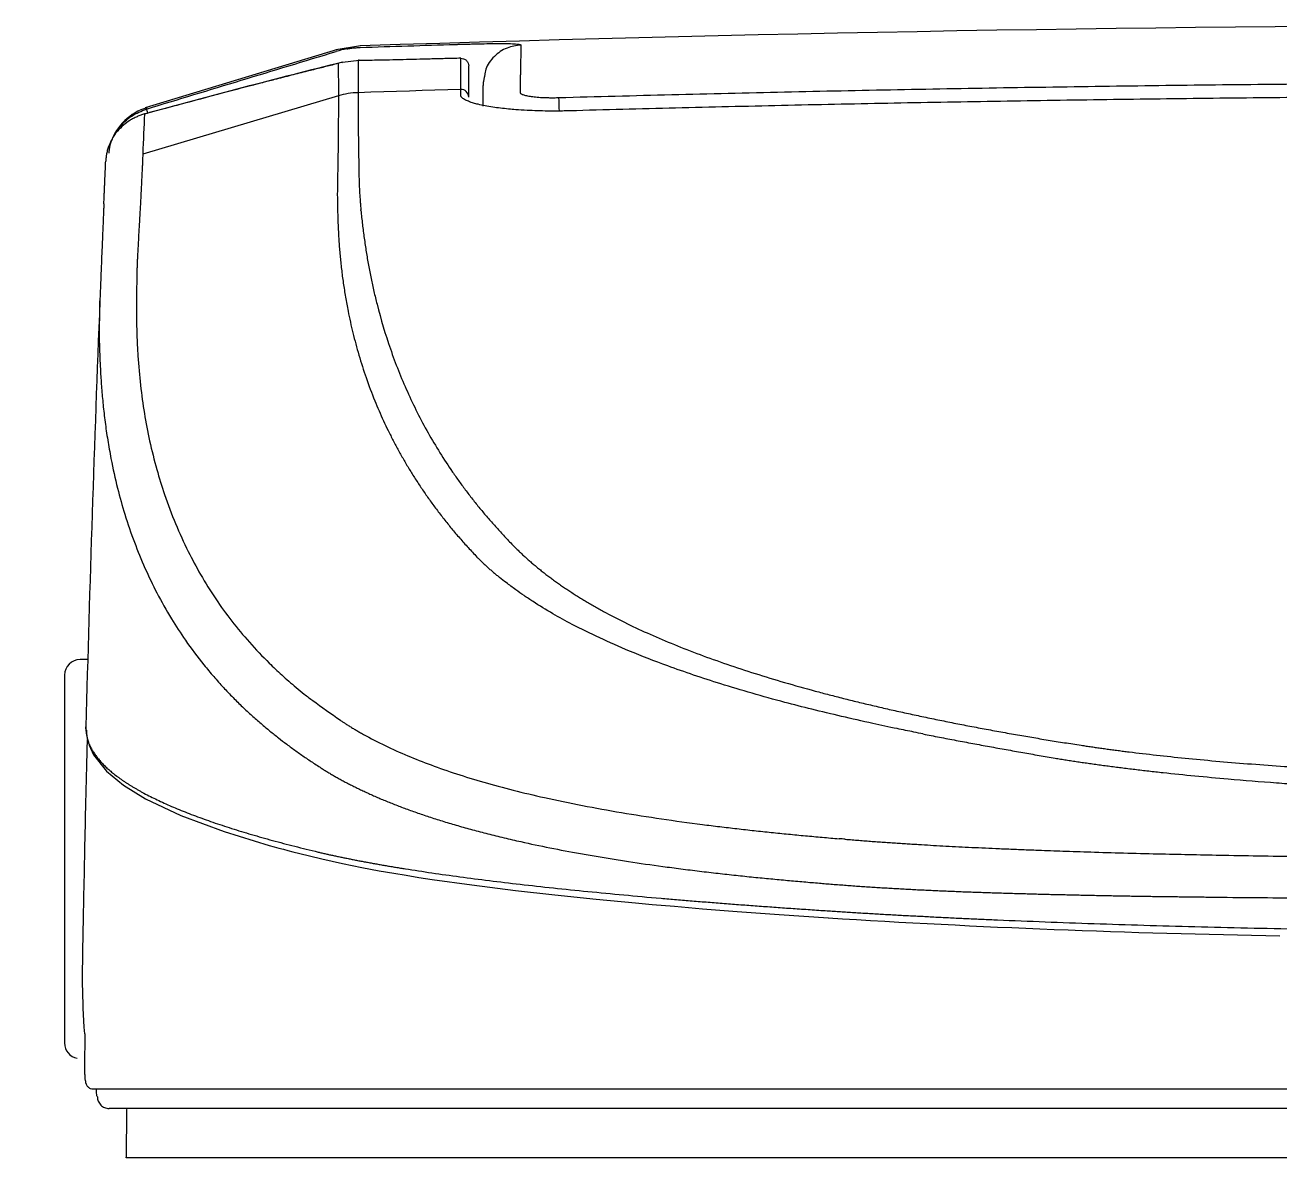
# Model space of a CAD drawing. Extents: x -4358 to 1981, y -50 to 2478.
# Drawn here: x 539.6 to 700.7, y 679.3 to 824.6 of the extents above; entities that cross this region are included whole.
import ezdxf

# ---------------------------------------------------------------- set-up
doc = ezdxf.new("R2010")
doc.units = 0
doc.header["$LTSCALE"] = 20
doc.header["$MEASUREMENT"] = 0
doc.layers.get('0').update_dxf_attribs({"linetype": 'CONTINUOUS'})

msp = doc.modelspace()

# ---------------------------------------------------------------- linework, layer by layer
for p, q in [((582.7, 821.95), (579.57, 821.43)), ((579.74, 821.48), (555.08, 814.01)), ((582.55, 820.08), (580.41, 819.83)), ((595.57, 816.36), (595.57, 820.37)), ((579.86, 815.54), (554.75, 808.05)), ((595.57, 815.65), (595.57, 816.36)), ((550.45, 808.79), (550.4, 808.2)), ((547.68, 743.22), (546.71, 743.22)), ((547.31, 695.19), (547.28, 690.93)), ((548.4, 688.12), (943.29, 688.12)), ((939.55, 679.28), (552.64, 679.28))]:
    msp.add_line(p, q)
at = {"flags": 128}
for points in [[(595.57, 816.36), (593.92, 816.32), (592.27, 816.27), (590.63, 816.21), (588.98, 816.16), (587.33, 816.11), (585.68, 816.06), (584.04, 816.01), (582.39, 815.95)], [(547.52, 734.16), (547.54, 733.76), (547.57, 733.43), (547.61, 733.18), (547.65, 732.99), (547.7, 732.8), (547.75, 732.6), (547.81, 732.41), (547.87, 732.21), (548.44, 731), (550.1, 728.9), (552.27, 727.1), (555.09, 725.36), (559.62, 723.21), (565.21, 721.14), (571, 719.37), (571.61, 719.2), (572.23, 719.03), (572.82, 718.87), (573.39, 718.72), (574.01, 718.56), (574.92, 718.33), (576.15, 718.02), (577.73, 717.63)], [(577.72, 717.63), (580.38, 717.03), (582.87, 716.53), (585.09, 716.11), (586.97, 715.79), (588.55, 715.53), (590.18, 715.27), (591.89, 715.01), (597.02, 714.29), (602.59, 713.59), (607.66, 713.02), (612.95, 712.48), (618.02, 712), (620.15, 711.8), (623, 711.56), (626.62, 711.25), (631.08, 710.9), (636.44, 710.51), (642.77, 710.07)]]:
    msp.add_lwpolyline(points, dxfattribs=at)
for centre, radius, start, end in [((746.1, -4175.38), 5000, 88.127, 91.87299), ((866.02, -325.17), 1180.12, 104.00611, 105.28593), ((595.6, 815.37), 0.995, 0.3067, 92.0032), ((-203.6, 790.56), 812.16, 1.6249, 1.74679), ((557.31, 807.27), 7.05, 106.6458, 160.5559), ((4546.1, 630.62), 4000, 177.72717, 178.51092), ((546.71, 741.22), 2, 90, 180), ((721.88, 1974.36), 1266.76, 266.41937, 269.04387), ((546.71, 694.02), 2, 180, 259.3093)]:
    msp.add_arc(centre, radius, start, end)
for points, knots in [([(580.97, 821.58), (581.05, 821.59), (581.21, 821.62), (581.47, 821.66), (581.78, 821.69), (582.19, 821.73), (582.5, 821.75), (582.68, 821.76)], [0, 0, 0, 0, 0.13603, 0.289535, 0.460517, 0.686773, 1, 1, 1, 1]), ([(582.68, 821.76), (584.71, 821.82), (588.78, 821.96), (592.85, 822.08), (594.89, 822.14)], [0, 0, 0, 0, 0.4999822, 1, 1, 1, 1]), ([(594.89, 822.14), (594.95, 822.14), (595.07, 822.15), (595.32, 822.16), (595.77, 822.17), (596.4, 822.19), (597.15, 822.2), (598.12, 822.23), (599.3, 822.25), (600.62, 822.26), (601.77, 822.25), (602.51, 822.22), (602.94, 822.18), (603.13, 822.15), (603.22, 822.13), (603.26, 822.11), (603.29, 822.08), (603.29, 822.07), (603.3, 822.06)], [0, 0, 0, 0, 0.01482, 0.031116, 0.062235, 0.124343, 0.188094, 0.247808, 0.370591, 0.493636, 0.617718, 0.743408, 0.807069, 0.871157, 0.90198, 0.93556, 0.967393, 1, 1, 1, 1]), ([(603.3, 822.06), (602.69, 821.98), (601.42, 821.81), (599.82, 820.67), (598.83, 819.36), (598.69, 818.45), (598.65, 818.19)], [0, 0, 0, 0, 0.278334, 0.578964, 0.880457, 1, 1, 1, 1]), ([(603.3, 822.06), (603.3, 822.05), (603.3, 822.04), (603.29, 822.02), (603.29, 822.01), (603.29, 821.99), (603.29, 821.96), (603.29, 821.92), (603.29, 821.84), (603.29, 821.72), (603.29, 821.52), (603.28, 821.26), (603.28, 820.95), (603.27, 820.61), (603.27, 820.36), (603.26, 820.23)], [0, 0, 0, 0, 0.017675, 0.035361, 0.046065, 0.05779, 0.073766, 0.116659, 0.159551, 0.247518, 0.369643, 0.527518, 0.685202, 0.842696, 1, 1, 1, 1]), ([(582.4, 820.07), (582.4, 819.89), (582.4, 819.24), (582.39, 818.23), (582.39, 817.03), (582.39, 816.31), (582.39, 815.95)], [0, 0, 0, 0, 0.135521, 0.499997, 0.749998, 1, 1, 1, 1]), ([(595.57, 820.37), (594.89, 820.35), (593.58, 820.32), (591.11, 820.25), (588.74, 820.19), (586.46, 820.14), (584.93, 820.11), (583.59, 820.09), (582.79, 820.07), (582.4, 820.07)], [0, 0, 0, 0, 0.153789, 0.298245, 0.561143, 0.693015, 0.818474, 0.909304, 1, 1, 1, 1]), ([(582.54, 820.05), (582.53, 820.07), (582.5, 820.16), (582.44, 820.11), (582.4, 820.07)], [0, 0, 0, 0, 0.2456, 1, 1, 1, 1]), ([(595.57, 820.37), (595.69, 820.37), (595.82, 820.35), (596.07, 820.26), (596.19, 820.19), (596.4, 819.99), (596.48, 819.87), (596.58, 819.62), (596.6, 819.5), (596.6, 819.38)], [0, 0, 0, 0, 0.25, 0.25, 0.5, 0.5, 0.75, 0.75, 1, 1, 1, 1]), ([(603.26, 820.23), (603.26, 820.03), (603.25, 819.65), (603.24, 819.06), (603.23, 818.45), (603.22, 817.84), (603.21, 817.22), (603.2, 816.8), (603.2, 816.59)], [0, 0, 0, 0, 0.166624, 0.333264, 0.499922, 0.666598, 0.83329, 1, 1, 1, 1]), ([(579.85, 819.69), (579.59, 819.63), (579.07, 819.5), (578.27, 819.3), (577.48, 819.1), (576.67, 818.9), (575.46, 818.6), (573.78, 818.17), (571.86, 817.68), (570.12, 817.23), (568.17, 816.73), (564.8, 815.84), (561.15, 814.87), (557.54, 813.9), (555.86, 813.45), (554.96, 813.21)], [0, 0, 0, 0, 0.0326561, 0.0654124, 0.0982718, 0.1312374, 0.1643122, 0.247881, 0.336098, 0.3974038, 0.4586866, 0.5704283, 0.8018078, 0.8931439, 1, 1, 1, 1]), ([(579.85, 819.69), (579.85, 819.04), (579.86, 818.37), (579.86, 816.98), (579.86, 816.27), (579.86, 815.54)], [0, 0, 0, 0, 0.5, 0.5, 1, 1, 1, 1]), ([(580.42, 819.8), (580.37, 819.82), (580.31, 819.85), (580.26, 819.83), (580.25, 819.82)], [0, 0, 0, 0, 0.845848, 1, 1, 1, 1]), ([(596.6, 815.38), (596.6, 816.11), (596.6, 816.73), (596.6, 818.13), (596.6, 818.72), (596.6, 819.38)], [0, 0, 0, 0, 0.5, 0.5, 1, 1, 1, 1]), ([(598.44, 817.16), (598.44, 817.15), (598.44, 817.14), (598.44, 817.11), (598.44, 817.05), (598.44, 816.95), (598.43, 816.81), (598.43, 816.62), (598.43, 816.38), (598.42, 816.07), (598.41, 815.74), (598.41, 815.48), (598.41, 815.36)], [0, 0, 0, 0, 0.0173, 0.035361, 0.073766, 0.159552, 0.264599, 0.369645, 0.527234, 0.684822, 0.842411, 1, 1, 1, 1]), ([(608.18, 815.32), (610.6, 815.39), (615.42, 815.52), (622.66, 815.71), (629.9, 815.88), (637.15, 816.05), (644.4, 816.21), (651.65, 816.35), (658.9, 816.49), (666.15, 816.61), (673.41, 816.72), (680.67, 816.82), (687.93, 816.92), (695.19, 817), (702.46, 817.07), (709.73, 817.13), (717, 817.17), (724.27, 817.21), (731.54, 817.24), (738.82, 817.25), (748.28, 817.26), (759.92, 817.25), (773.74, 817.19), (787.55, 817.09), (801.36, 816.95), (815.15, 816.78), (828.94, 816.57), (842.72, 816.31), (856.49, 816.02), (870.26, 815.7), (879.43, 815.45), (884.01, 815.32)], [0, 0, 0, 0, 0.026247, 0.052502, 0.078764, 0.105034, 0.131312, 0.157597, 0.18389, 0.210191, 0.236499, 0.262814, 0.289138, 0.315469, 0.341808, 0.368154, 0.394508, 0.420869, 0.447239, 0.473616, 0.5, 0.550122, 0.600218, 0.650286, 0.700326, 0.75034, 0.800326, 0.850285, 0.900217, 0.950122, 1, 1, 1, 1]), ([(579.86, 815.54), (579.86, 814.92), (579.87, 814.23), (579.86, 812.7), (579.85, 811.86), (579.83, 810.05), (579.83, 809.06), (579.8, 806.96), (579.78, 805.83), (579.75, 804.63)], [0, 0, 0, 0, 0.25, 0.25, 0.5, 0.5, 0.75, 0.75, 1, 1, 1, 1]), ([(582.39, 815.95), (582.39, 815.88), (582.39, 815.73), (582.39, 815.48), (582.39, 815.18), (582.39, 814.76), (582.4, 814.23), (582.4, 813.29), (582.41, 812.14), (582.42, 810.83), (582.44, 809.51), (582.46, 808.22), (582.48, 806.88), (582.5, 805.92), (582.51, 805.35), (582.51, 805.1)], [0, 0, 0, 0, 0.0281252, 0.0608762, 0.0982532, 0.1402561, 0.2137856, 0.2808412, 0.4469589, 0.5628767, 0.6408228, 0.7891403, 0.8775372, 0.9478238, 1, 1, 1, 1]), ([(609.57, 813.62), (609.45, 813.61), (609.2, 813.61), (608.84, 813.6), (608.47, 813.59), (608.11, 813.59), (607.7, 813.59), (607.25, 813.59), (606.47, 813.59), (605.41, 813.62), (604.01, 813.67), (602.78, 813.75), (601.27, 813.88), (599.54, 814.1), (598.1, 814.37), (597.19, 814.62), (596.74, 814.77), (596.42, 814.9), (596.17, 815.01), (595.94, 815.14), (595.78, 815.26), (595.68, 815.37), (595.61, 815.47), (595.58, 815.56), (595.57, 815.62), (595.57, 815.65)], [0, 0, 0, 0, 0.016572, 0.033096, 0.049585, 0.066049, 0.0825, 0.105303, 0.127476, 0.190748, 0.254101, 0.328158, 0.376572, 0.49559, 0.632275, 0.686847, 0.742248, 0.774905, 0.807663, 0.849225, 0.890266, 0.917534, 0.94488, 0.972352, 1, 1, 1, 1]), ([(603.19, 815.99), (603.19, 815.98), (603.19, 815.96), (603.2, 815.93), (603.22, 815.9), (603.25, 815.87), (603.3, 815.83), (603.39, 815.77), (603.56, 815.7), (603.76, 815.64), (604.1, 815.55), (604.61, 815.46), (605.25, 815.39), (605.81, 815.35), (606.26, 815.33), (606.72, 815.31), (607.15, 815.31), (607.52, 815.31), (607.85, 815.31), (608.07, 815.32), (608.18, 815.32)], [0, 0, 0, 0, 0.025305, 0.050543, 0.07575, 0.100963, 0.126219, 0.189242, 0.252174, 0.315043, 0.377781, 0.502813, 0.627408, 0.68963, 0.751786, 0.813834, 0.875917, 0.917131, 0.958429, 1, 1, 1, 1]), ([(882.63, 813.62), (880.24, 813.68), (875.47, 813.81), (868.32, 813.99), (861.16, 814.17), (853.99, 814.33), (846.83, 814.48), (839.65, 814.62), (832.48, 814.76), (825.3, 814.88), (818.12, 814.99), (810.93, 815.09), (803.74, 815.18), (796.55, 815.26), (789.35, 815.33), (782.15, 815.38), (774.95, 815.43), (767.74, 815.47), (760.53, 815.5), (753.32, 815.51), (743.93, 815.52), (732.39, 815.5), (718.69, 815.44), (705.01, 815.35), (691.33, 815.22), (677.67, 815.04), (664.03, 814.83), (650.39, 814.59), (636.77, 814.3), (623.17, 813.98), (614.1, 813.74), (609.57, 813.62)], [0, 0, 0, 0, 0.0262, 0.052412, 0.078638, 0.104876, 0.131127, 0.157392, 0.183669, 0.209959, 0.236261, 0.262577, 0.288906, 0.315247, 0.341602, 0.367969, 0.394349, 0.420742, 0.447148, 0.473567, 0.499999, 0.550207, 0.600369, 0.650485, 0.700554, 0.750577, 0.800554, 0.850485, 0.900369, 0.950208, 1, 1, 1, 1]), ([(550.45, 808.46), (550.49, 808.78), (550.65, 809.83), (551.61, 811.46), (553.21, 813.04), (554.57, 813.59), (555.22, 813.85)], [0, 0, 0, 0, 0.124144, 0.422553, 0.725864, 1, 1, 1, 1]), ([(555.39, 813.33), (555.36, 813.44), (555.26, 813.76), (555.24, 813.81), (555.22, 813.85)], [0, 0, 0, 0, 0.343381, 1, 1, 1, 1]), ([(609.57, 813.62), (609.57, 813.63), (609.57, 813.64), (609.57, 813.62), (609.57, 813.57), (609.57, 813.56)], [0, 0, 0, 0, 0.428734, 0.840524, 1, 1, 1, 1]), ([(554.96, 813.21), (554.88, 813.19), (554.72, 813.14), (554.49, 813.06), (554.25, 812.97), (554.01, 812.87), (553.77, 812.76), (553.54, 812.64), (553.3, 812.52), (552.87, 812.25), (552.23, 811.78), (551.63, 811.18), (551.18, 810.61), (550.88, 810.15), (550.62, 809.65), (550.4, 809.15), (550.23, 808.66), (550.11, 808.13), (550.03, 807.64), (550.01, 807.31), (550, 807.16)], [0, 0, 0, 0, 0.028179, 0.056848, 0.086002, 0.115633, 0.145733, 0.176291, 0.207297, 0.238736, 0.353622, 0.489337, 0.541151, 0.617963, 0.691785, 0.746851, 0.817431, 0.883133, 0.943966, 1, 1, 1, 1]), ([(549.76, 801.7), (549.77, 801.9), (549.78, 802.29), (549.81, 802.86), (549.83, 803.43), (549.86, 803.99), (549.89, 804.66), (549.92, 805.43), (549.96, 806.31), (549.98, 806.87), (550, 807.16)], [0, 0, 0, 0, 0.099941, 0.199868, 0.29978, 0.399679, 0.499565, 0.664716, 0.831527, 1, 1, 1, 1]), ([(554.75, 808.05), (554.75, 807.96), (554.74, 807.79), (554.73, 807.52), (554.72, 807.24), (554.71, 806.95), (554.7, 806.66), (554.68, 806.35), (554.67, 806.03), (554.65, 805.7), (554.64, 805.36), (554.62, 805.02), (554.6, 804.66), (554.58, 804.29), (554.56, 803.91), (554.54, 803.52), (554.52, 803.06), (554.49, 802.53), (554.46, 801.9), (554.42, 801.23), (554.38, 800.51), (554.34, 799.73), (554.29, 798.89), (554.24, 797.99), (554.18, 797.03), (554.15, 796.34), (554.13, 795.99)], [0, 0, 0, 0, 0.033573, 0.067095, 0.100574, 0.134018, 0.167433, 0.200829, 0.234213, 0.267593, 0.300977, 0.334372, 0.367786, 0.401228, 0.434705, 0.468225, 0.501796, 0.549156, 0.598394, 0.64955, 0.702674, 0.757819, 0.815048, 0.874433, 0.936053, 1, 1, 1, 1]), ([(579.75, 804.63), (579.75, 804.5), (579.75, 804.21), (579.74, 803.74), (579.73, 803.19), (579.73, 802.55), (579.74, 801.84), (579.76, 801.09), (579.77, 800.6), (579.78, 800.36)], [0, 0, 0, 0, 0.101172, 0.216858, 0.347075, 0.491793, 0.673172, 0.842594, 1, 1, 1, 1]), ([(582.51, 805.1), (582.52, 804.91), (582.52, 804.58), (582.54, 803.91), (582.58, 803.08), (582.65, 802.19), (582.71, 801.47), (582.74, 801.1), (582.76, 800.92)], [0, 0, 0, 0, 0.145153, 0.25011, 0.499928, 0.749787, 0.874837, 1, 1, 1, 1]), ([(549.76, 801.7), (549.76, 801.62), (549.75, 801.45), (549.74, 801.19), (549.72, 800.92), (549.71, 800.63), (549.7, 800.34), (549.69, 800.04), (549.67, 799.73), (549.66, 799.41), (549.65, 799.07), (549.63, 798.73), (549.62, 798.38), (549.6, 798.02), (549.59, 797.65), (549.57, 797.27), (549.54, 796.52), (549.49, 795.36), (549.44, 794.06), (549.39, 792.88), (549.35, 791.98), (549.32, 791.03), (549.29, 790.39), (549.28, 790.05), (549.27, 789.93)], [0, 0, 0, 0, 0.033456, 0.066912, 0.100367, 0.133822, 0.167277, 0.200732, 0.234187, 0.267642, 0.301098, 0.334554, 0.36801, 0.401467, 0.434925, 0.468382, 0.501839, 0.627058, 0.75227, 0.792437, 0.876386, 0.936526, 0.977731, 1, 1, 1, 1]), ([(582.76, 800.84), (582.79, 800.54), (582.85, 799.94), (582.95, 799.05), (583.06, 798.16), (583.18, 797.28), (583.3, 796.4), (583.44, 795.53), (583.58, 794.67), (583.73, 793.82), (583.89, 792.97), (584.06, 792.12), (584.24, 791.28), (584.42, 790.45), (584.62, 789.63), (585.24, 787.12), (586.46, 783.04), (588.65, 777.54), (591.3, 772.27), (593.66, 768.49), (595.38, 766.05), (596.27, 764.84), (597.19, 763.65), (598.14, 762.47), (599.13, 761.3), (600.14, 760.15), (601.18, 759.02), (601.9, 758.27), (602.26, 757.9)], [0, 0, 0, 0, 0.017984, 0.035932, 0.053846, 0.071726, 0.089572, 0.107383, 0.12516, 0.142904, 0.160614, 0.178291, 0.195934, 0.213544, 0.231121, 0.248665, 0.37403, 0.498851, 0.624672, 0.749606, 0.780954, 0.812286, 0.843603, 0.874906, 0.906196, 0.937474, 0.968742, 1, 1, 1, 1]), ([(579.78, 800.28), (579.79, 799.99), (579.8, 799.42), (579.84, 798.56), (579.88, 797.69), (579.94, 796.82), (580, 795.95), (580.08, 795.07), (580.16, 794.19), (580.26, 793.3), (580.37, 792.41), (580.49, 791.52), (580.63, 790.62), (580.78, 789.72), (580.94, 788.82), (581.23, 787.28), (581.72, 785.09), (582.49, 782.24), (583.42, 779.34), (584.31, 776.97), (585.08, 775.14), (585.65, 773.86), (586.26, 772.58), (586.9, 771.3), (587.58, 770.03), (588.3, 768.76), (589.05, 767.5), (589.84, 766.24), (590.67, 764.98), (591.54, 763.73), (592.45, 762.49), (593.41, 761.25), (594.4, 760.02), (595.44, 758.79), (596.52, 757.58), (597.28, 756.78), (597.66, 756.37)], [0, 0, 0, 0, 0.016629, 0.033429, 0.0504, 0.067542, 0.084855, 0.102339, 0.119993, 0.137819, 0.155816, 0.173983, 0.192321, 0.21083, 0.22951, 0.24836, 0.306945, 0.368167, 0.432026, 0.498524, 0.527891, 0.557522, 0.587417, 0.617574, 0.647996, 0.678681, 0.70963, 0.740843, 0.772319, 0.804058, 0.83606, 0.868324, 0.90085, 0.933639, 0.966689, 1, 1, 1, 1]), ([(554.13, 795.99), (554.12, 795.88), (554.11, 795.65), (554.1, 795.42), (554.09, 795.3)], [0, 0, 0, 0, 0.491306, 1, 1, 1, 1]), ([(554.09, 795.3), (554.08, 795.12), (554.06, 794.77), (554.04, 794.23), (554.02, 793.68), (554, 793.12), (553.99, 792.6), (553.97, 791.94), (553.97, 791.21), (553.96, 790.39), (553.96, 789.91), (553.96, 789.7)], [0, 0, 0, 0, 0.0999141, 0.2012135, 0.3035452, 0.4065543, 0.5098841, 0.5827924, 0.7571417, 0.8945919, 1, 1, 1, 1]), ([(553.96, 789.7), (553.96, 789.39), (553.95, 788.78), (553.95, 787.87), (553.95, 786.99), (553.96, 786.13), (553.98, 785.3), (554.01, 784.48), (554.04, 783.7), (554.08, 782.93), (554.19, 781.15), (554.43, 778.41), (554.93, 774.78), (555.62, 771.17), (556.49, 767.71), (557.59, 764.16), (558.92, 760.64), (560.48, 757.22), (562.2, 754.01), (564.06, 751.02), (566.15, 748.13), (568.44, 745.39), (570.35, 743.38), (571.77, 742), (572.61, 741.23), (573.5, 740.44), (574.46, 739.62), (575.49, 738.77), (576.22, 738.21), (576.59, 737.93)], [0, 0, 0, 0, 0.0138734, 0.0274604, 0.0407621, 0.0537798, 0.0665145, 0.0789673, 0.0911392, 0.1030313, 0.1146445, 0.1743901, 0.2332494, 0.2926039, 0.3566416, 0.4143727, 0.4843971, 0.5538583, 0.6141013, 0.6800954, 0.7433561, 0.8059629, 0.8717218, 0.8905761, 0.9104379, 0.9313089, 0.9531911, 0.9760871, 1, 1, 1, 1]), ([(549.19, 783.8), (549.2, 783.5), (549.21, 782.89), (549.24, 781.97), (549.28, 781.02), (549.33, 780.05), (549.39, 779.04), (549.46, 778.02), (549.55, 776.96), (549.66, 775.89), (549.78, 774.79), (549.91, 773.67), (550.07, 772.53), (550.25, 771.37), (550.45, 770.19), (550.83, 768.1), (551.46, 765.29), (552.46, 761.71), (553.63, 758.3), (555, 754.94), (556.58, 751.67), (558.32, 748.58), (560.32, 745.49), (562.16, 743.04), (563.83, 741.05), (565.07, 739.66), (566.31, 738.36), (567.53, 737.16), (568.73, 736.05), (569.91, 735.01), (571.05, 734.06), (572.15, 733.18), (572.88, 732.63), (573.23, 732.36)], [0, 0, 0, 0, 0.013424, 0.027348, 0.041772, 0.056697, 0.072123, 0.088049, 0.104475, 0.121401, 0.138828, 0.156755, 0.175183, 0.19411, 0.213538, 0.233466, 0.298234, 0.356863, 0.422389, 0.484648, 0.546773, 0.614348, 0.673042, 0.743504, 0.777991, 0.810981, 0.842475, 0.872471, 0.900971, 0.927974, 0.953479, 0.977488, 1, 1, 1, 1]), ([(602.26, 757.9), (602.39, 757.77), (602.64, 757.52), (603.03, 757.14), (603.42, 756.76), (603.83, 756.39), (604.25, 756.01), (604.67, 755.64), (604.96, 755.4), (605.11, 755.28)], [0, 0, 0, 0, 0.143112, 0.286132, 0.429065, 0.571913, 0.714683, 0.857377, 1, 1, 1, 1]), ([(597.66, 756.37), (597.77, 756.26), (597.99, 756.04), (598.34, 755.7), (598.69, 755.36), (599.05, 755.03), (599.42, 754.71), (599.8, 754.38), (600.18, 754.06), (600.44, 753.85), (600.57, 753.74)], [0, 0, 0, 0, 0.125977, 0.251672, 0.377086, 0.502221, 0.627078, 0.75166, 0.875967, 1, 1, 1, 1]), ([(605.11, 755.28), (605.26, 755.15), (605.56, 754.9), (606.03, 754.52), (606.51, 754.15), (607, 753.78), (607.49, 753.42), (608, 753.05), (608.52, 752.69), (609.04, 752.33), (609.58, 751.98), (610.13, 751.62), (610.68, 751.27), (611.25, 750.92), (611.82, 750.58), (612.41, 750.24), (613.01, 749.9), (613.61, 749.56), (614.89, 748.86), (616.94, 747.81), (619.86, 746.45), (622.97, 745.13), (626.26, 743.85), (629.72, 742.61), (633.34, 741.42), (637.12, 740.27), (640.32, 739.38), (642.87, 738.7), (644.69, 738.24), (646.54, 737.78), (648.43, 737.33), (650.35, 736.88), (652.3, 736.45), (654.28, 736.02), (656.3, 735.59), (657.67, 735.32), (658.36, 735.18)], [0, 0, 0, 0, 0.014895, 0.029773, 0.044636, 0.059482, 0.074314, 0.089131, 0.103933, 0.118723, 0.133499, 0.148262, 0.163014, 0.177754, 0.192484, 0.207202, 0.221911, 0.236611, 0.251302, 0.313958, 0.376708, 0.439593, 0.502654, 0.565523, 0.628122, 0.690491, 0.752673, 0.780074, 0.807487, 0.834914, 0.862361, 0.88983, 0.917324, 0.944849, 0.972406, 1, 1, 1, 1]), ([(654.91, 733.67), (654.53, 733.75), (653.41, 733.98), (651.25, 734.42), (648.13, 735.08), (644.47, 735.91), (640.71, 736.81), (635.41, 738.17), (629.09, 739.99), (622.53, 742.21), (616.06, 744.73), (611.22, 746.98), (607.3, 749.14), (605.27, 750.37), (603.71, 751.41), (602.56, 752.22), (601.53, 753), (600.85, 753.52), (600.57, 753.74)], [0, 0, 0, 0, 0.015274, 0.044171, 0.086697, 0.142856, 0.197979, 0.249999, 0.380946, 0.499998, 0.593327, 0.749994, 0.809552, 0.874998, 0.906624, 0.937498, 0.973766, 1, 1, 1, 1]), ([(544.71, 741.2), (544.71, 741.06), (544.71, 740.78), (544.71, 739.28), (544.71, 736.92), (544.71, 733.69), (544.71, 730.43), (544.71, 727.59), (544.71, 724.7), (544.71, 721.02), (544.71, 716.6), (544.71, 712.22), (544.71, 707.88), (544.71, 703.75), (544.71, 700.11), (544.71, 697.68), (544.71, 696.18), (544.71, 695.02), (544.71, 694.15), (544.71, 694.11), (544.71, 694.09)], [0, 0, 0, 0, 0.059052, 0.121641, 0.186832, 0.253406, 0.319981, 0.352615, 0.385256, 0.447845, 0.506897, 0.565948, 0.628537, 0.693728, 0.760303, 0.826877, 0.859511, 0.892152, 0.954741, 1, 1, 1, 1]), ([(580.15, 735.4), (580.26, 735.33), (580.49, 735.19), (580.71, 735.04), (580.83, 734.97)], [0, 0, 0, 0, 0.499994, 1, 1, 1, 1]), ([(580.83, 734.97), (580.96, 734.88), (581.24, 734.7), (581.68, 734.43), (582.13, 734.16), (582.6, 733.89), (583.8, 733.21), (585.79, 732.18), (588.69, 730.87), (592.77, 729.27), (598.44, 727.42), (605.08, 725.74), (611.12, 724.49), (616.13, 723.58), (621.28, 722.77), (625.54, 722.19), (628.81, 721.78), (631.02, 721.52), (633.23, 721.27), (635.43, 721.04), (637.62, 720.82), (639.8, 720.61), (641.97, 720.41), (643.43, 720.29), (644.15, 720.23)], [0, 0, 0, 0, 0.01144, 0.023136, 0.035087, 0.047293, 0.059754, 0.126886, 0.191105, 0.252501, 0.37783, 0.506279, 0.579686, 0.651397, 0.721418, 0.78976, 0.817745, 0.845233, 0.872232, 0.898744, 0.924774, 0.950325, 0.975399, 1, 1, 1, 1]), ([(658.36, 735.18), (658.7, 735.11), (659.39, 734.97), (660.43, 734.77), (661.47, 734.57), (662.52, 734.37), (663.58, 734.18), (664.65, 733.98), (665.73, 733.79), (667.14, 733.54), (668.88, 733.24), (670.97, 732.89), (673.08, 732.55), (674.51, 732.33), (675.22, 732.22)], [0, 0, 0, 0, 0.064567, 0.129099, 0.193598, 0.258065, 0.322505, 0.386919, 0.45131, 0.51568, 0.637602, 0.758951, 0.879744, 1, 1, 1, 1]), ([(547.45, 734.57), (547.45, 734.49), (547.45, 734.34), (547.46, 734.11), (547.48, 733.88), (547.51, 733.65), (547.55, 733.43), (547.6, 733.2), (547.66, 732.98), (547.73, 732.76), (547.8, 732.53), (547.89, 732.31), (547.99, 732.09), (548.1, 731.87), (548.22, 731.65), (548.35, 731.43), (548.49, 731.22), (548.64, 731), (548.79, 730.78), (548.96, 730.57), (549.14, 730.36), (549.32, 730.14), (549.52, 729.93), (549.72, 729.72), (549.93, 729.51), (550.15, 729.3), (550.39, 729.09), (550.63, 728.88), (550.88, 728.68), (551.13, 728.47), (551.4, 728.27), (551.68, 728.06), (551.96, 727.86), (552.25, 727.66), (552.56, 727.45), (552.87, 727.25), (553.19, 727.05), (553.51, 726.85), (553.85, 726.66), (554.19, 726.46), (554.55, 726.26), (555.05, 725.99), (555.72, 725.64), (556.59, 725.22), (557.49, 724.8), (558.43, 724.38), (559.42, 723.97), (560.44, 723.56), (561.51, 723.15), (562.61, 722.75), (563.75, 722.34), (564.93, 721.95), (566.15, 721.55), (567.41, 721.16), (568.71, 720.78), (570.04, 720.39), (571.41, 720.01), (572.82, 719.63), (574.26, 719.26), (575.74, 718.89), (576.76, 718.64), (577.26, 718.52)], [0, 0, 0, 0, 0.0129911, 0.0259606, 0.0389085, 0.0518349, 0.0647398, 0.0776231, 0.0904848, 0.103325, 0.1161436, 0.1289406, 0.1417161, 0.1544701, 0.1672024, 0.1799133, 0.1926025, 0.2052702, 0.2179163, 0.2305409, 0.2431439, 0.2557254, 0.2682852, 0.2808236, 0.2933403, 0.3058355, 0.3183091, 0.3307612, 0.3431916, 0.3556006, 0.3679879, 0.3803537, 0.3926979, 0.4050206, 0.4173217, 0.4296012, 0.4418591, 0.4540955, 0.4663103, 0.4785035, 0.4906752, 0.5028253, 0.529434, 0.5559936, 0.5825041, 0.6089656, 0.635378, 0.6617414, 0.6880557, 0.7143209, 0.740537, 0.7667041, 0.7928221, 0.8188911, 0.844911, 0.8708818, 0.8968036, 0.9226763, 0.9484999, 0.9742745, 1, 1, 1, 1]), ([(547.52, 734.16), (547.5, 734.23), (547.45, 734.36), (547.45, 734.49), (547.45, 734.57)], [0, 0, 0, 0, 0.481068, 1, 1, 1, 1]), ([(654.91, 733.67), (655.27, 733.6), (655.97, 733.47), (657.03, 733.26), (658.1, 733.05), (659.17, 732.85), (660.24, 732.65), (661.31, 732.45), (662.38, 732.25), (663.81, 731.99), (665.59, 731.67), (667.71, 731.29), (669.8, 730.92), (671.2, 730.68), (671.88, 730.56)], [0, 0, 0, 0, 0.065504, 0.130699, 0.195586, 0.260165, 0.324437, 0.388402, 0.452062, 0.515417, 0.641397, 0.764151, 0.883685, 1, 1, 1, 1]), ([(547.31, 695.19), (546.95, 699.78), (547.07, 706.98), (547.33, 719.36), (547.52, 728.04), (547.66, 732.89), (547.66, 732.96)], [0, 0, 0, 0, 0.3312788, 0.6629222, 0.9949143, 1, 1, 1, 1]), ([(573.23, 732.36), (573.43, 732.21), (573.82, 731.92), (574.42, 731.49), (575.01, 731.06), (575.62, 730.65), (576.22, 730.24), (576.63, 729.97), (576.83, 729.83)], [0, 0, 0, 0, 0.169159, 0.337321, 0.504485, 0.670654, 0.835825, 1, 1, 1, 1]), ([(675.22, 732.22), (675.44, 732.19), (675.88, 732.12), (676.54, 732.02), (677.21, 731.93), (677.89, 731.83), (678.57, 731.74), (679.26, 731.64), (679.96, 731.55), (680.66, 731.46), (682.28, 731.26), (684.88, 730.95), (688.59, 730.56), (692.49, 730.19), (696.58, 729.85), (700.79, 729.54), (706.45, 729.18), (713.71, 728.8), (720.32, 728.55), (724.65, 728.43), (727.04, 728.36), (729.88, 728.3), (733.11, 728.24), (736.29, 728.19), (739.47, 728.16), (742.74, 728.14), (747.19, 728.13), (751.57, 728.14), (755.85, 728.19), (758.95, 728.23), (762.05, 728.29), (764.82, 728.35), (767.23, 728.42), (771.65, 728.55), (778.32, 728.79), (785.61, 729.17), (791.33, 729.54), (795.59, 729.85), (799.73, 730.19), (803.66, 730.56), (807.4, 730.96), (810.19, 731.29), (812.17, 731.54), (813.4, 731.71), (814.61, 731.87), (815.81, 732.05), (816.59, 732.16), (816.97, 732.22)], [0, 0, 0, 0, 0.005997, 0.011993, 0.017987, 0.02398, 0.029973, 0.035967, 0.041962, 0.047958, 0.053956, 0.083103, 0.112207, 0.142421, 0.172699, 0.203082, 0.233443, 0.292137, 0.351019, 0.363631, 0.376293, 0.397198, 0.418225, 0.438064, 0.457781, 0.478738, 0.499949, 0.54199, 0.561532, 0.581239, 0.601123, 0.620891, 0.634334, 0.647782, 0.706749, 0.765541, 0.796298, 0.827102, 0.857739, 0.888335, 0.917535, 0.946803, 0.957444, 0.968081, 0.978717, 0.989356, 1, 1, 1, 1]), ([(671.88, 730.56), (672.12, 730.53), (672.59, 730.45), (673.31, 730.34), (674.04, 730.22), (674.78, 730.11), (675.54, 730), (676.31, 729.89), (677.1, 729.78), (677.9, 729.67), (678.71, 729.56), (679.54, 729.45), (680.38, 729.35), (681.24, 729.24), (682.11, 729.13), (683, 729.03), (683.9, 728.92), (684.81, 728.82), (686.76, 728.61), (689.82, 728.29), (694.66, 727.85), (699.08, 727.49), (703.61, 727.17), (707.53, 726.92), (712.02, 726.68), (716.64, 726.46), (720.74, 726.29), (724.15, 726.18), (726.79, 726.1), (729.5, 726.03), (732.63, 725.96), (735.85, 725.91), (740.39, 725.85), (746.08, 725.82), (751.77, 725.85), (756.28, 725.9), (760.39, 725.97), (764.25, 726.06), (767.87, 726.17), (771.27, 726.29), (775.35, 726.45), (779.98, 726.67), (784.49, 726.91), (788.42, 727.16), (793, 727.49), (797.51, 727.84), (802.42, 728.3), (805.79, 728.64), (808.26, 728.92), (809.95, 729.12), (811.58, 729.32), (813.16, 729.52), (814.69, 729.72), (816.17, 729.93), (817.6, 730.14), (818.98, 730.35), (819.87, 730.49), (820.31, 730.56)], [0, 0, 0, 0, 0.006185, 0.01242, 0.018704, 0.025038, 0.031421, 0.037853, 0.044336, 0.050867, 0.057448, 0.064079, 0.07076, 0.07749, 0.08427, 0.0911, 0.097979, 0.104908, 0.111887, 0.141926, 0.172296, 0.215016, 0.233002, 0.263082, 0.292059, 0.319622, 0.350756, 0.368495, 0.382668, 0.399406, 0.418042, 0.439645, 0.457676, 0.499951, 0.542106, 0.559951, 0.58143, 0.616441, 0.630374, 0.648048, 0.679192, 0.706502, 0.735821, 0.765986, 0.783817, 0.827509, 0.858693, 0.888657, 0.901777, 0.914709, 0.927455, 0.940012, 0.952383, 0.964567, 0.976565, 0.988376, 1, 1, 1, 1]), ([(577.51, 729.39), (577.65, 729.3), (577.95, 729.11), (578.4, 728.83), (578.87, 728.55), (579.35, 728.27), (579.84, 727.99), (580.36, 727.71), (580.88, 727.43), (581.43, 727.15), (581.99, 726.87), (582.56, 726.59), (583.16, 726.31), (583.77, 726.03), (584.39, 725.74), (585.04, 725.46), (585.7, 725.18), (586.38, 724.91), (587.08, 724.63), (587.8, 724.35), (588.54, 724.07), (589.3, 723.8), (590.08, 723.52), (590.88, 723.25), (591.7, 722.98), (592.54, 722.7), (593.41, 722.44), (594.29, 722.17), (595.2, 721.9), (596.13, 721.64), (597.08, 721.38), (598.06, 721.12), (599.06, 720.86), (600.08, 720.6), (601.13, 720.35), (602.2, 720.1), (605.34, 719.38), (610.2, 718.42), (616.4, 717.39), (620.78, 716.77), (623.84, 716.36), (626.21, 716.07), (628.57, 715.79), (630.88, 715.54), (633.14, 715.3), (635.35, 715.09), (637.5, 714.88), (639.58, 714.7), (640.96, 714.58), (641.64, 714.53)], [0, 0, 0, 0, 0.011972, 0.024091, 0.036357, 0.04877, 0.061331, 0.074038, 0.086893, 0.099894, 0.113043, 0.126339, 0.139781, 0.153371, 0.167109, 0.180993, 0.195024, 0.209202, 0.223528, 0.238001, 0.25262, 0.267387, 0.282301, 0.297362, 0.31257, 0.327924, 0.343426, 0.359075, 0.374871, 0.390814, 0.406903, 0.42314, 0.439523, 0.456054, 0.472731, 0.489556, 0.506527, 0.618756, 0.703402, 0.760464, 0.789942, 0.819779, 0.848594, 0.876385, 0.903153, 0.928899, 0.953622, 0.977322, 1, 1, 1, 1]), ([(644.94, 720.16), (645.23, 720.14), (645.81, 720.09), (646.68, 720.02), (647.54, 719.96), (648.41, 719.89), (649.27, 719.83), (650.12, 719.77), (650.97, 719.71), (651.82, 719.65), (652.66, 719.6), (653.5, 719.55), (654.56, 719.48), (655.88, 719.4), (657.47, 719.31), (659.1, 719.23), (660.78, 719.14), (662.5, 719.06), (663.67, 719), (664.26, 718.98)], [0, 0, 0, 0, 0.0486696, 0.0967577, 0.1442705, 0.191214, 0.237594, 0.283416, 0.3286853, 0.373407, 0.4175861, 0.4612274, 0.5043354, 0.5838152, 0.6645007, 0.7464237, 0.8296204, 0.914131, 1, 1, 1, 1]), ([(577.26, 718.52), (577.42, 718.48), (577.75, 718.41), (578.24, 718.29), (578.74, 718.18), (579.25, 718.07), (579.77, 717.96), (580.29, 717.85), (580.83, 717.74), (581.37, 717.63), (581.92, 717.52), (582.48, 717.41), (583.04, 717.3), (583.62, 717.2), (584.2, 717.09), (584.79, 716.99), (585.38, 716.88), (585.98, 716.78), (586.6, 716.67), (587.21, 716.57), (587.84, 716.47), (589.35, 716.23), (591.83, 715.85), (595.43, 715.34), (599.21, 714.86), (603.21, 714.38), (607.43, 713.91), (611.86, 713.46), (616.47, 713.02), (620.31, 712.67), (623.27, 712.42), (625.29, 712.25), (627.33, 712.09), (629.41, 711.93), (631.51, 711.76), (633.63, 711.61), (635.78, 711.45), (637.96, 711.3), (640.15, 711.15), (641.64, 711.05), (642.38, 711)], [0, 0, 0, 0, 0.012828, 0.025626, 0.038392, 0.051127, 0.063832, 0.076505, 0.089147, 0.101759, 0.114339, 0.126889, 0.139407, 0.151895, 0.164351, 0.176777, 0.189171, 0.201534, 0.213867, 0.226168, 0.238439, 0.250678, 0.314057, 0.376887, 0.439167, 0.500898, 0.563926, 0.626563, 0.688811, 0.750669, 0.775798, 0.800883, 0.825925, 0.850923, 0.875878, 0.90079, 0.925657, 0.950482, 0.975263, 1, 1, 1, 1]), ([(664.26, 718.98), (664.58, 718.96), (665.22, 718.94), (666.19, 718.9), (667.17, 718.86), (668.15, 718.82), (669.14, 718.78), (670.84, 718.72), (673.43, 718.62), (678.51, 718.46), (685.23, 718.28), (694.15, 718.1), (704.06, 717.94), (713.97, 717.83), (722.41, 717.76), (729.39, 717.73), (736.31, 717.7), (743.89, 717.69), (751.55, 717.69), (758.94, 717.71), (766.26, 717.74), (775.81, 717.8), (784.51, 717.89), (792.21, 718.01), (798.17, 718.1), (805.71, 718.25), (812.72, 718.43), (818.1, 718.6), (821.02, 718.7), (823.3, 718.79), (824.86, 718.85), (826.41, 718.91), (827.43, 718.96), (827.94, 718.98)], [0, 0, 0, 0, 0.006789, 0.013578, 0.020369, 0.027162, 0.033958, 0.040758, 0.062014, 0.086346, 0.142132, 0.192064, 0.253649, 0.322746, 0.36805, 0.401158, 0.443638, 0.487235, 0.531263, 0.575004, 0.614094, 0.657721, 0.741073, 0.767946, 0.796731, 0.850029, 0.908741, 0.931758, 0.956915, 0.967698, 0.978471, 0.989237, 1, 1, 1, 1]), ([(642.43, 714.46), (642.72, 714.44), (643.3, 714.39), (644.18, 714.32), (645.05, 714.26), (645.93, 714.19), (646.8, 714.13), (647.68, 714.07), (648.55, 714.01), (649.42, 713.96), (650.3, 713.91), (651.17, 713.85), (652.04, 713.81), (652.92, 713.76), (653.79, 713.71), (654.65, 713.67), (655.52, 713.63), (656.38, 713.59), (657.25, 713.55), (658.11, 713.51), (658.96, 713.48), (659.82, 713.44), (660.67, 713.41), (661.52, 713.38), (662.09, 713.36), (662.37, 713.35)], [0, 0, 0, 0, 0.047392, 0.094429, 0.141112, 0.18744, 0.233412, 0.279028, 0.324289, 0.369193, 0.413741, 0.457933, 0.501768, 0.545248, 0.58837, 0.631137, 0.673547, 0.7156, 0.757298, 0.798639, 0.839624, 0.880253, 0.920525, 0.960441, 1, 1, 1, 1]), ([(662.37, 713.35), (662.69, 713.34), (663.33, 713.32), (664.29, 713.29), (665.24, 713.26), (666.19, 713.23), (667.14, 713.2), (668.08, 713.18), (669.01, 713.15), (669.94, 713.13), (670.87, 713.1), (671.79, 713.08), (672.7, 713.06), (673.61, 713.04), (674.51, 713.02), (675.4, 713), (676.29, 712.98), (677.18, 712.96), (678.05, 712.95), (678.92, 712.93), (679.78, 712.91), (680.64, 712.9), (681.48, 712.88), (682.32, 712.87), (683.16, 712.86), (683.98, 712.84), (684.8, 712.83), (685.61, 712.82), (686.41, 712.81), (687.2, 712.8), (687.98, 712.79), (688.76, 712.78), (689.53, 712.77), (690.28, 712.76), (691.03, 712.75), (691.78, 712.74), (694.22, 712.71), (698.31, 712.67), (704, 712.63), (709.46, 712.6), (717.96, 712.56), (729.37, 712.52), (743.09, 712.51), (756.01, 712.52), (766.6, 712.53), (775.62, 712.56), (782.93, 712.59), (790.37, 712.64), (795.85, 712.69), (799.36, 712.73), (800.92, 712.75), (802.52, 712.77), (804.14, 712.79), (805.8, 712.81), (807.5, 712.83), (809.22, 712.86), (810.97, 712.89), (812.75, 712.92), (814.56, 712.95), (816.39, 712.99), (818.25, 713.03), (820.14, 713.07), (822.04, 713.12), (823.96, 713.17), (825.91, 713.23), (827.87, 713.29), (829.17, 713.33), (829.83, 713.35)], [0, 0, 0, 0, 0.006587, 0.01311, 0.019569, 0.025964, 0.032295, 0.038563, 0.044766, 0.050905, 0.05698, 0.062992, 0.06894, 0.074824, 0.080644, 0.086401, 0.092094, 0.097723, 0.103288, 0.10879, 0.114228, 0.119603, 0.124913, 0.13016, 0.135343, 0.140463, 0.145519, 0.150511, 0.15544, 0.160305, 0.165106, 0.169844, 0.174518, 0.179128, 0.183675, 0.188159, 0.192578, 0.227905, 0.26145, 0.293214, 0.3232, 0.408303, 0.487256, 0.55392, 0.625318, 0.665956, 0.707984, 0.751402, 0.796211, 0.805372, 0.814787, 0.824456, 0.834379, 0.844556, 0.854987, 0.865672, 0.876611, 0.887805, 0.899253, 0.910955, 0.922911, 0.935122, 0.947587, 0.960307, 0.973283, 0.986514, 1, 1, 1, 1]), ([(642.38, 711), (642.67, 710.98), (643.24, 710.94), (644.1, 710.89), (644.98, 710.83), (645.85, 710.78), (646.73, 710.72), (647.62, 710.67), (648.52, 710.62), (649.42, 710.57), (650.32, 710.51), (651.23, 710.46), (652.15, 710.41), (653.07, 710.36), (653.99, 710.32), (654.92, 710.27), (655.86, 710.22), (656.8, 710.17), (657.74, 710.13), (658.69, 710.08), (659.65, 710.03), (660.61, 709.99), (661.57, 709.95), (662.54, 709.9), (663.51, 709.86), (666.16, 709.74), (670.56, 709.57), (676.84, 709.34), (683.25, 709.13), (692.02, 708.89), (703.34, 708.63), (717.36, 708.41), (731.65, 708.28), (746.1, 708.23), (760.54, 708.28), (774.84, 708.41), (788.86, 708.63), (800.17, 708.89), (808.94, 709.13), (815.36, 709.34), (821.64, 709.57), (826.32, 709.76), (829.51, 709.9), (831.3, 709.98), (833.07, 710.06), (834.82, 710.14), (836.56, 710.23), (838.28, 710.32), (839.98, 710.41), (841.67, 710.5), (843.34, 710.6), (844.99, 710.69), (846.62, 710.79), (848.23, 710.89), (849.29, 710.96), (849.81, 711)], [0, 0, 0, 0, 0.005295, 0.010583, 0.015863, 0.021136, 0.026401, 0.031659, 0.036909, 0.042152, 0.047388, 0.052616, 0.057836, 0.06305, 0.068255, 0.073454, 0.078645, 0.083828, 0.089004, 0.094173, 0.099334, 0.104488, 0.109634, 0.114773, 0.119904, 0.125028, 0.15653, 0.187867, 0.219038, 0.250045, 0.312712, 0.375023, 0.437568, 0.500001, 0.562433, 0.624979, 0.687289, 0.749957, 0.780963, 0.812134, 0.843471, 0.874973, 0.884438, 0.893929, 0.903445, 0.912986, 0.922553, 0.932145, 0.941763, 0.951405, 0.961074, 0.970767, 0.980486, 0.99023, 1, 1, 1, 1]), ([(547.28, 690.93), (547.28, 690.87), (547.28, 690.76), (547.28, 690.59), (547.28, 690.44), (547.28, 690.29), (547.29, 690.16), (547.29, 690.03), (547.3, 689.91), (547.3, 689.79), (547.31, 689.69), (547.31, 689.56), (547.33, 689.43), (547.34, 689.3), (547.36, 689.21), (547.38, 689.15), (547.39, 689.15), (547.4, 689.14)], [0, 0, 0, 0, 0.05011, 0.100132, 0.150091, 0.20001, 0.249913, 0.299824, 0.349766, 0.399763, 0.449838, 0.500015, 0.60085, 0.701078, 0.800887, 0.900465, 1, 1, 1, 1]), ([(547.4, 689.14), (547.4, 689.01), (547.42, 688.88), (547.52, 688.63), (547.59, 688.52), (547.78, 688.33), (547.89, 688.25), (548.13, 688.15), (548.27, 688.12), (548.4, 688.12)], [0, 0, 0, 0, 0.25, 0.25, 0.5, 0.5, 0.75, 0.75, 1, 1, 1, 1]), ([(548.93, 687.12), (548.89, 687.17), (548.83, 687.23), (548.8, 687.94), (548.8, 688.12)], [0, 0, 0, 0, 0.747585, 1, 1, 1, 1]), ([(548.93, 687.12), (548.93, 686.92), (548.97, 686.73), (549.12, 686.36), (549.23, 686.2), (549.5, 685.92), (549.67, 685.81), (550.03, 685.66), (550.23, 685.62), (550.43, 685.62)], [0, 0, 0, 0, 0.25, 0.25, 0.5, 0.5, 0.75, 0.75, 1, 1, 1, 1]), ([(941.77, 685.62), (941.51, 685.62), (941, 685.62), (940.23, 685.62), (939.48, 685.62), (938.74, 685.62), (901.95, 685.62), (901.23, 685.62), (900.51, 685.62), (575.16, 685.62), (574.47, 685.62), (573.78, 685.62), (573.11, 685.62), (572.44, 685.62), (571.78, 685.62), (571.14, 685.62), (570.5, 685.62), (569.87, 685.62), (569.25, 685.62), (567.93, 685.62), (565.99, 685.62), (563.57, 685.62), (561.34, 685.62), (559.31, 685.62), (557.49, 685.62), (555.87, 685.62), (554.45, 685.62), (553.45, 685.62), (552.78, 685.62), (552.35, 685.62), (551.95, 685.62), (551.6, 685.62), (551.28, 685.62), (551, 685.62), (550.77, 685.62), (550.57, 685.62), (550.47, 685.62), (550.43, 685.62)], [0, 0, 0, 0, 0.0138759, 0.02775, 0.0416226, 0.0554937, 0.0693637, 0.0832328, 0.0971012, 0.1109691, 0.1248368, 0.1387045, 0.1525723, 0.1664406, 0.1803096, 0.1941794, 0.2080504, 0.2219227, 0.2357965, 0.2496721, 0.3122633, 0.3748347, 0.4374067, 0.5000003, 0.5625915, 0.6251628, 0.6877349, 0.7503284, 0.7780775, 0.8058204, 0.833559, 0.8612951, 0.8890303, 0.9167667, 0.9445059, 0.9722497, 1, 1, 1, 1])]:
    msp.add_open_spline(points, degree=3, knots=knots)
for points, degree in [([(555.22, 813.85), (563.34, 816.31), (571.47, 818.78), (579.59, 821.24)], 3), ([(580.97, 821.58), (580.5, 821.49), (580.04, 821.38), (579.59, 821.24)], 3), ([(598.65, 818.19), (598.44, 817.16)], 1), ([(582.39, 815.95), (581.54, 815.93), (580.68, 815.79), (579.86, 815.54)], 3), ([(598.41, 815.36), (598.39, 814.24)], 1), ([(603.2, 816.59), (603.2, 816.4), (603.19, 816.2), (603.19, 815.99)], 3), ([(555.22, 813.85), (555.23, 813.98)], 1), ([(554.96, 813.21), (554.9, 811.6), (554.83, 809.9), (554.75, 808.05)], 3), ([(555.05, 813.23), (554.96, 813.21)], 1), ([(582.76, 800.84), (582.76, 800.86), (582.76, 800.89), (582.76, 800.92)], 3), ([(579.78, 800.36), (579.78, 800.34), (579.78, 800.31), (579.78, 800.28)], 3), ([(549.27, 789.93), (549.26, 789.71), (549.25, 789.48), (549.24, 789.25)], 3), ([(549.19, 783.8), (549.24, 788.69)], 1), ([(549.24, 788.69), (549.24, 789.25)], 1), ([(580.15, 735.4), (578.91, 736.22), (577.73, 737.06), (576.59, 737.93)], 3), ([(576.83, 729.83), (577.06, 729.69), (577.28, 729.54), (577.51, 729.39)], 3), ([(644.94, 720.16), (644.68, 720.19), (644.41, 720.21), (644.15, 720.23)], 3), ([(641.64, 714.53), (641.9, 714.5), (642.17, 714.48), (642.43, 714.46)], 3), ([(552.64, 679.28), (552.73, 685.62)], 1)]:
    msp.add_open_spline(points, degree=degree)

doc.saveas('drawing.dxf')
